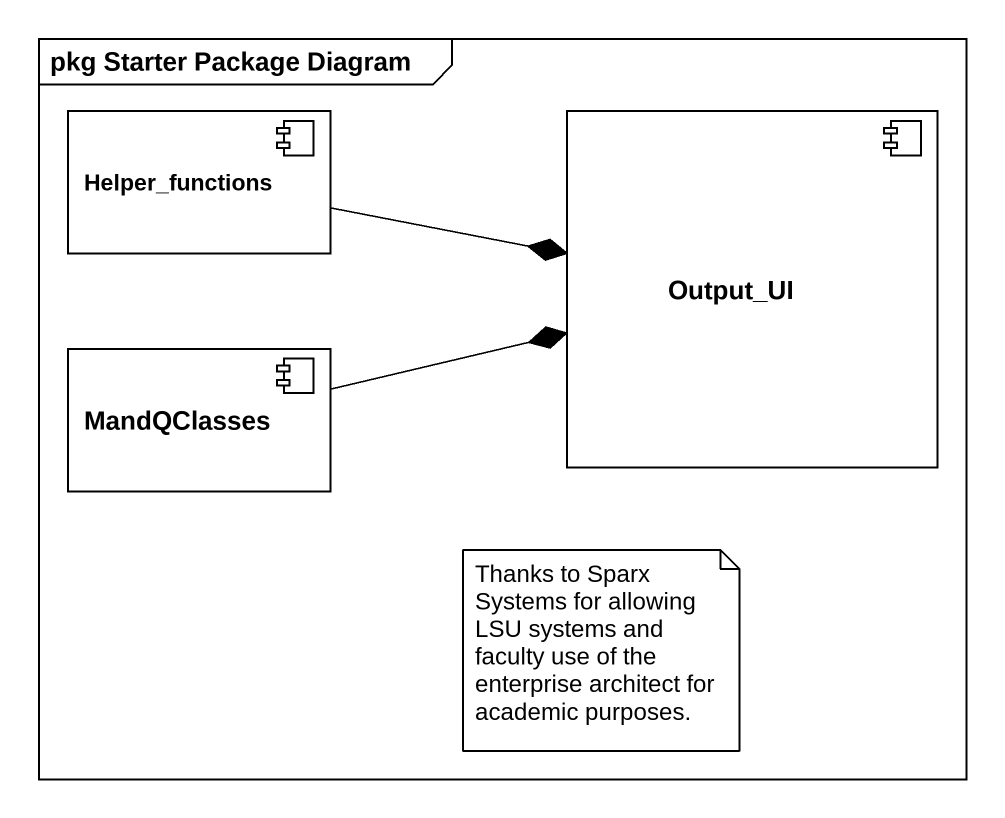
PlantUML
@startuml
mainframe pkg Starter Package Diagram
component Helper_functions
component Output_UI
component MandQClasses
Helper_functions -right-* Output_UI
MandQClasses -right-* Output_UI
note as N1
  Thanks to Sparx Systems for allowing LSU systems and faculty use of the enterprise architect for academic purposes.
end note
@enduml
